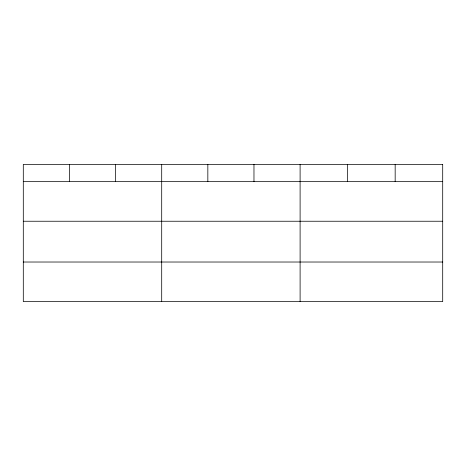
<?xml version="1.0" encoding="UTF-8"?>
<svg xmlns="http://www.w3.org/2000/svg" width="466" height="466" viewBox="0 0 466 466"><rect width="100%" height="100%" fill="white"/><g stroke="black" fill="none" stroke-linecap="round" stroke-linejoin="round"><path stroke-width="0.7" d="M23.3 181.653L442.7 181.653M23.3 221.239L442.7 221.239M23.3 262.02L442.7 262.02M395.168 164.393L395.168 181.653M347.636 164.393L347.636 181.653M300.104 164.393L300.104 301.607M253.97 164.393L253.97 181.653M207.836 164.393L207.836 181.653M161.702 164.393L161.702 301.607M115.568 164.393L115.568 181.653M69.434 164.393L69.434 181.653M442.7 164.393L23.3 164.393L23.3 301.607L442.7 301.607L442.7 164.393"/></g></svg>
